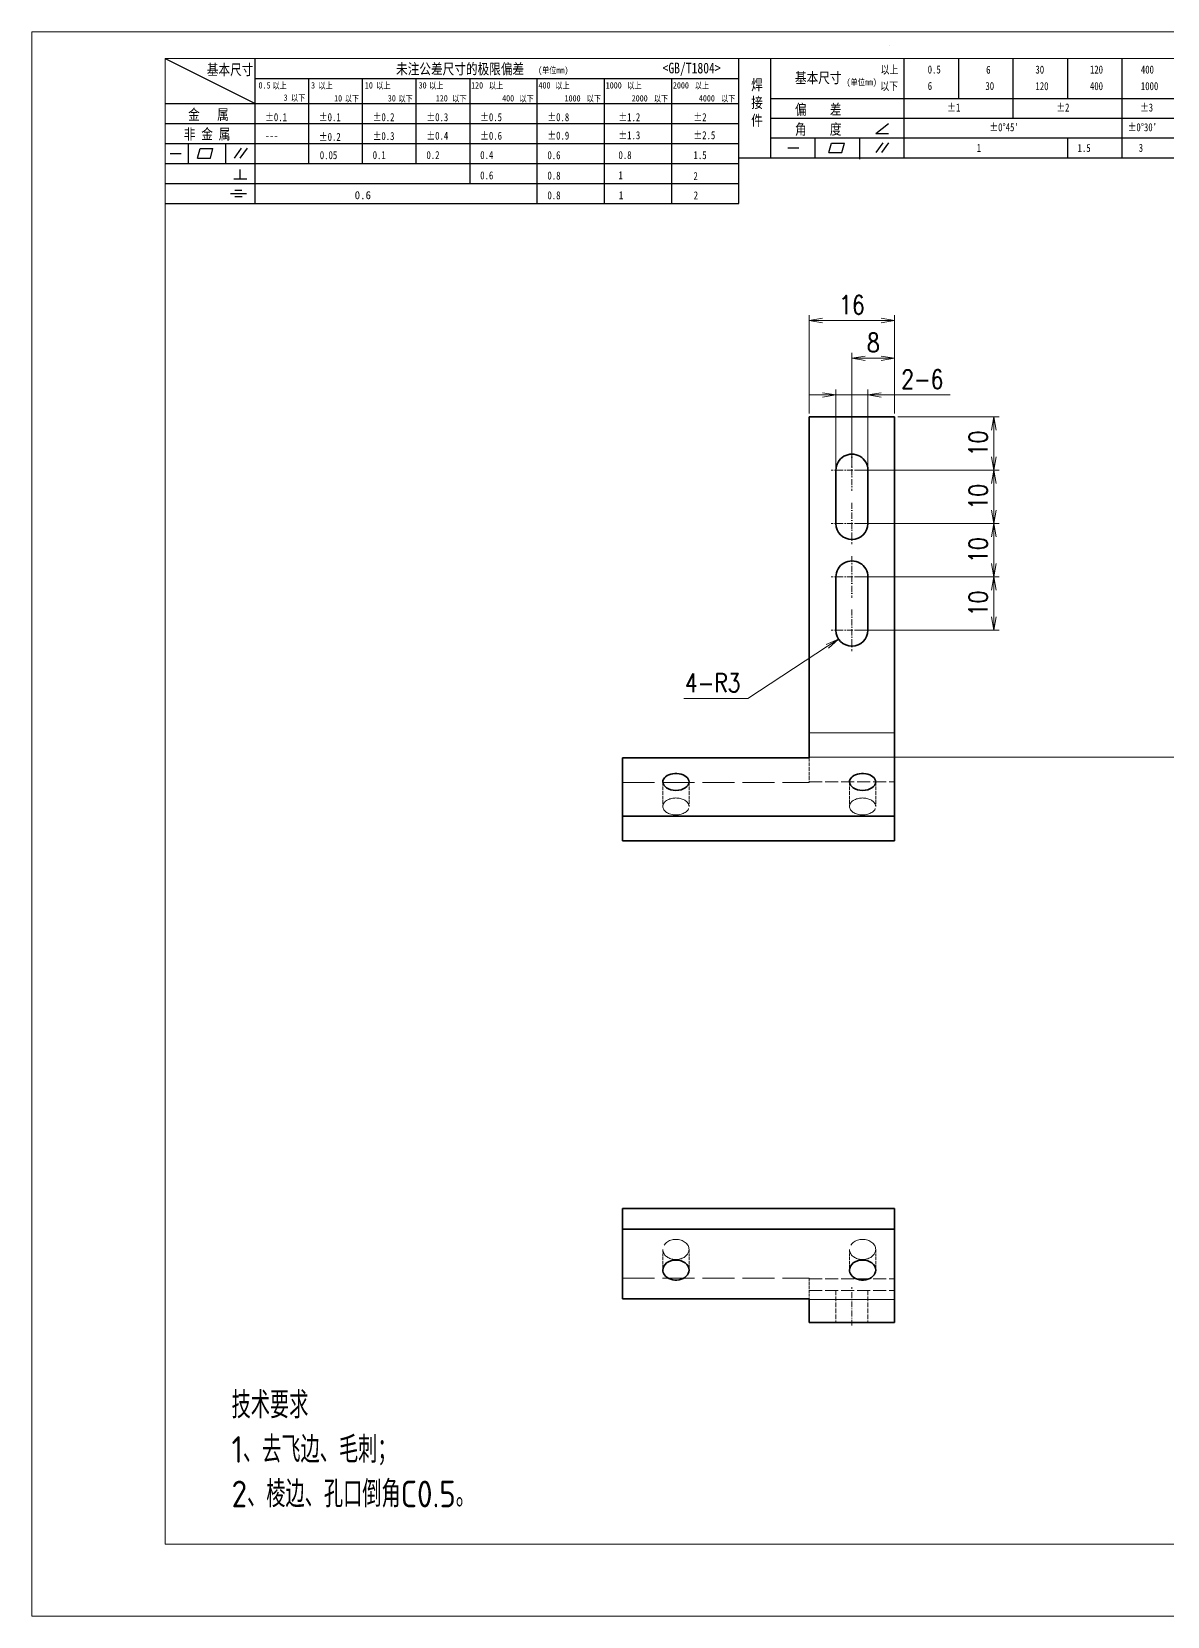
# Model space of a CAD drawing. Header units: millimetres. Extents: x -50043 to 104182, y -50696 to 36662.
# Drawn here: x -46579.6 to -46366.7, y 35772.4 to 36069.4 of the extents above; entities that cross this region are included whole.
import ezdxf

# ---------------------------------------------------------------- set-up
doc = ezdxf.new("R2010")
doc.units = ezdxf.units.MM
doc.header["$LTSCALE"] = 0.5
doc.linetypes.add('DASHDOT', pattern=[18.5, 12, -3, 0.5, -3])
doc.linetypes.add('DASHED', pattern=[15, 12, -3])
doc.layers.add('图\\M+19E79\\M+195B6\\M+18E9A', color=7, linetype='Continuous')
for name, color, linetype, lineweight in [('图框', 7, 'Continuous', 18), ('标注线', 3, 'Continuous', 18), ('细实线', 3, 'Continuous', 18)]:
    doc.layers.add(name, color=color, linetype=linetype, lineweight=lineweight)
doc.layers.add('打印', color=7, linetype='Continuous', lineweight=15, plot=False)
doc.layers.add('打印-禁用', color=7, linetype='Continuous', lineweight=15, plot=False)
doc.styles.add('DIM', font='romans.shx', dxfattribs={"width": 0.8, "bigfont": 'bigfont.shx'})
doc.styles.add('国标', font='simfang.ttf', dxfattribs={"width": 0.8})
doc.styles.add('机械长仿宋', font='gbenor.shx', dxfattribs={"height": 1, "bigfont": 'gbcbig.shx'})
doc.dimstyles.new('DEH 1-1$0', dxfattribs={"dimtxt": 3.5, "dimasz": 2.5, "dimexe": 1, "dimexo": 0.625, "dimgap": 1.2, "dimtad": 1, "dimzin": 9, "dimdsep": 46, "dimtxsty": 'DIM', "dimblk": 'OPEN', "dimcen": 0, "dimclrd": 8, "dimclre": 8, "dimclrt": 2, "dimazin": 2, "dimtfac": 0.5, "dimtmove": 0, "dimatfit": 3, "dimldrblk": 'OPEN', "dimfxl": 0, "dimtolj": 2, "dimlwd": 18, "dimlwe": 18, "dimarcsym": 0})
doc.dimstyles.new('DEH 1-1$4', dxfattribs={"dimtxt": 3.5, "dimasz": 2.5, "dimexe": 1, "dimexo": 0.625, "dimgap": 1.2, "dimtad": 1, "dimtoh": 1, "dimdsep": 46, "dimtxsty": 'DIM', "dimblk": 'OPEN', "dimcen": 0, "dimclrd": 8, "dimclre": 8, "dimclrt": 2, "dimazin": 2, "dimtfac": 0.5, "dimtofl": 0, "dimtmove": 0, "dimatfit": 3, "dimldrblk": 'OPEN', "dimfxl": 0, "dimtolj": 2, "dimlwd": 18, "dimlwe": 18, "dimarcsym": 0})

# ---------------------------------------------------------------- blocks, each defined once
blk = doc.blocks.new('GZDEH零件A3图框V01版')
at = {"layer": '图\\M+19E79\\M+195B6\\M+18E9A', "color": 9}
for p, q in [((2882.49, -1554.46), (2899.37, -1562.92)), ((2899.37, -1581.67), (2899.37, -1554.46)), ((2990.09, -1581.67), (2990.09, -1554.46)), ((2996.09, -1573.08), (2996.09, -1554.46)), ((3021.09, -1561.98), (3021.09, -1554.46)), ((3031.31, -1561.98), (3031.31, -1554.46)), ((3041.53, -1561.98), (3041.53, -1554.46)), ((3051.75, -1561.98), (3051.75, -1554.46)), ((3061.98, -1561.98), (3061.98, -1554.46)), ((2899.37, -1558.24), (2990.09, -1558.24)), ((2909.45, -1574.17), (2909.45, -1558.24)), ((2919.53, -1574.17), (2919.53, -1558.24)), ((2929.61, -1574.17), (2929.61, -1558.24)), ((2939.69, -1577.92), (2939.69, -1558.24)), ((2952.29, -1581.67), (2952.29, -1558.24)), ((2964.89, -1581.67), (2964.89, -1558.24)), ((2977.49, -1581.67), (2977.49, -1558.24)), ((2996.09, -1561.98), (3113.09, -1561.98)), ((3021.09, -1573.08), (3021.09, -1561.98)), ((3041.53, -1565.68), (3041.53, -1561.98)), ((3061.98, -1573.08), (3061.98, -1561.98)), ((2882.49, -1562.92), (2990.09, -1562.92)), ((2882.49, -1566.67), (2990.09, -1566.67)), ((2996.09, -1565.68), (3113.09, -1565.68)), ((3015.75, -1568.51), (3018.15, -1566.66)), ((2882.49, -1570.42), (2990.09, -1570.42)), ((2886.92, -1574.12), (2886.92, -1570.42)), ((2893.91, -1574.12), (2893.91, -1570.42)), ((2996.09, -1569.38), (3113.09, -1569.38)), ((3004.42, -1573.08), (3004.42, -1569.38)), ((3006.97, -1572.12), (3007.45, -1570.33)), ((3007.45, -1570.33), (3009.86, -1570.33)), ((3009.39, -1572.12), (3009.86, -1570.33)), ((3012.75, -1573.08), (3012.75, -1569.38)), ((3015.75, -1568.51), (3018.15, -1568.51)), ((3015.81, -1572.12), (3017.15, -1570.26)), ((3016.89, -1572.12), (3018.23, -1570.26)), ((3051.75, -1573.08), (3051.75, -1569.38)), ((2883.43, -1572.27), (2885.49, -1572.27)), ((2888.59, -1573.16), (2889.07, -1571.37)), ((2888.59, -1573.16), (2891, -1573.16)), ((2889.07, -1571.37), (2891.48, -1571.37)), ((2891, -1573.16), (2891.48, -1571.37)), ((2895.52, -1573.16), (2896.85, -1571.3)), ((2896.6, -1573.16), (2897.94, -1571.3)), ((2990.09, -1573.08), (3113.09, -1573.08)), ((2999.26, -1571.23), (3001.32, -1571.23)), ((3006.97, -1572.12), (3009.39, -1572.12)), ((3012.75, -1573.33), (3012.75, -1573.08)), ((2882.49, -1574.17), (2990.09, -1574.17)), ((2895.42, -1577.05), (2897.81, -1577.05)), ((2896.58, -1577.05), (2896.58, -1575.28)), ((2882.49, -1577.92), (2990.09, -1577.92)), ((2894.79, -1579.77), (2897.77, -1579.77)), ((2895.57, -1579.17), (2896.92, -1579.17)), ((2882.49, -1581.67), (2990.09, -1581.67)), ((2895.57, -1580.37), (2896.93, -1580.37))]:
    blk.add_line(p, q, dxfattribs=at)
at = {"layer": '图框', "linetype": 'Continuous'}
for p, q in [((2882.49, -1554.46), (2882.49, -1832.96)), ((3272.49, -1554.46), (2882.49, -1554.46)), ((2882.49, -1832.96), (3272.49, -1832.96))]:
    blk.add_line(p, q, dxfattribs=at)
at = {"layer": '打印-禁用', "linetype": 'Continuous'}
for p, q in [((2857.49, -1549.46), (2857.49, -1846.46)), ((3277.49, -1549.46), (2857.49, -1549.46)), ((2857.49, -1846.46), (3277.49, -1846.46))]:
    blk.add_line(p, q, dxfattribs=at)
at = {"layer": '图\\M+19E79\\M+195B6\\M+18E9A', "color": 9, "style": '国标', "width": 0.8}
for s, height, p in [('基本尺寸', 2, (2890.33, -1557.58)), ('未注公差尺寸的极限偏差', 2, (2925.81, -1557.44)), ('<GB/T1804>', 2, (2975.78, -1557.27)), ('以上', 1.5, (3016.64, -1557.33)), ('0.5', 1.5, (3025.49, -1557.3)), ('6', 1.5, (3036.45, -1557.34)), ('30', 1.5, (3045.69, -1557.31)), ('120', 1.5, (3055.91, -1557.31)), ('400', 1.5, (3065.46, -1557.31)), ('30', 1.2, (2930.04, -1560.11)), ('基本尺寸', 2, (3000.6, -1559.1)), ('以下', 1.5, (3016.58, -1560.43)), ('6', 1.5, (3025.49, -1560.38)), ('30', 1.5, (3036.31, -1560.39)), ('120', 1.5, (3045.69, -1560.41)), ('400', 1.5, (3055.91, -1560.41)), ('1000', 1.5, (3065.46, -1560.41)), ('金   属', 2, (2886.82, -1565.98)), ('±0.1', 1.5, (2901.27, -1566.23)), ('±0.1', 1.5, (2911.35, -1566.23)), ('±0.2', 1.5, (2921.43, -1566.23)), ('±0.3', 1.5, (2931.51, -1566.23)), ('±0.5', 1.5, (2941.59, -1566.23)), ('±0.8', 1.5, (2954.19, -1566.23)), ('±1.2', 1.5, (2967.51, -1566.23)), ('±2', 1.5, (2981.58, -1566.23)), ('偏    差', 2, (3000.6, -1565.04)), ('±1', 1.5, (3029.16, -1564.42)), ('±2', 1.5, (3049.61, -1564.42)), ('±3', 1.5, (3065.3, -1564.42)), ('非 金 属', 2, (2886.02, -1569.65)), ('±0.3', 1.5, (2921.43, -1569.77)), ('±0.4', 1.5, (2931.51, -1569.71)), ('±0.6', 1.5, (2941.59, -1569.71)), ('±0.9', 1.5, (2954.19, -1569.68)), ('±1.3', 1.5, (2967.51, -1569.62)), ('±2.5', 1.5, (2981.58, -1569.61)), ('角    度', 2, (3000.6, -1568.74)), ("±0%%D45'", 1.5, (3037.06, -1568.12)), ("±0%%D30'", 1.5, (3062.98, -1568.12)), ('---', 1.5, (2901.27, -1569.65)), ('±0.2', 1.5, (2911.35, -1569.92)), ('1', 1.5, (3034.69, -1571.98)), ('1.5', 1.5, (3053.59, -1572.01)), ('3', 1.5, (3065.05, -1571.98)), ('0.1', 1.5, (2921.43, -1573.34)), ('0.2', 1.5, (2931.51, -1573.33)), ('0.4', 1.5, (2941.59, -1573.33)), ('0.6', 1.5, (2954.19, -1573.35)), ('0.8', 1.5, (2967.51, -1573.33)), ('1.5', 1.5, (2981.58, -1573.34)), ('0.6', 1.5, (2941.59, -1577.14)), ('0.8', 1.5, (2954.19, -1577.17)), ('1', 1.5, (2967.51, -1577.12)), ('2', 1.5, (2981.58, -1577.26)), ('0.8', 1.5, (2954.19, -1580.87)), ('1', 1.5, (2967.59, -1580.86)), ('2', 1.5, (2981.62, -1580.89))]:
    blk.add_text(s, height=height, dxfattribs=at).set_placement(p)
at = {"layer": '图\\M+19E79\\M+195B6\\M+18E9A', "color": 9, "lineweight": 15, "style": '国标', "width": 0.8}
for s, p in [('(单位mm)', (2952.44, -1557.27)), ('0.5', (2900.03, -1560.11)), ('以上', (2902.64, -1560.16)), ('3', (2909.88, -1560.11)), ('以上', (2911.25, -1560.16)), ('10', (2919.96, -1560.11)), ('以上', (2922.09, -1560.16)), ('以上', (2932.02, -1560.16)), ('120', (2939.88, -1560.11)), ('以上', (2943.21, -1560.16)), ('400', (2952.52, -1560.11)), ('以上', (2955.68, -1560.16)), ('1000', (2965.12, -1560.11)), ('以上', (2969.16, -1560.16)), ('2000', (2977.72, -1560.11)), ('以上', (2981.8, -1560.16)), ('(单位mm)', (3010.27, -1559.51)), ('3', (2904.73, -1562.41)), ('以下', (2906.1, -1562.46)), ('10', (2914.19, -1562.54)), ('以下', (2916.18, -1562.59)), ('30', (2924.27, -1562.54)), ('以下', (2926.26, -1562.59)), ('120', (2933.26, -1562.54)), ('以下', (2936.34, -1562.59)), ('400', (2945.7, -1562.54)), ('以下', (2948.94, -1562.59)), ('1000', (2957.41, -1562.54)), ('以下', (2961.54, -1562.59)), ('2000', (2969.99, -1562.54)), ('以下', (2974.14, -1562.59)), ('4000', (2982.59, -1562.54)), ('以下', (2986.74, -1562.59))]:
    blk.add_text(s, height=1.2, dxfattribs=at).set_placement(p)
at = {"layer": '图\\M+19E79\\M+195B6\\M+18E9A', "color": 9, "lineweight": 13, "style": '国标'}
blk.add_text('0.6', height=1.5, dxfattribs=at).set_placement((2918.05, -1580.85))
at = {"layer": '图\\M+19E79\\M+195B6\\M+18E9A', "color": 9, "insert": (2992.39, -1558.41), "char_height": 2, "width": 3.1877, "attachment_point": 1, "style": '国标'}
blk.add_mtext('焊\\P接\\P件', dxfattribs=at)
at = {"layer": '图\\M+19E79\\M+195B6\\M+18E9A', "color": 9, "insert": (2911.51, -1573.37), "char_height": 1.5, "attachment_point": 7, "style": '国标'}
blk.add_mtext_dynamic_manual_height_columns('0.05', width=5.1982, gutter_width=12.5, heights=[0], dxfattribs=at)
blk = doc.blocks.new('DEH A3')
at = {"layer": '图框'}
blk.add_blockref('GZDEH零件A3图框V01版', (-2857.49, 1846.46), dxfattribs=at)
blk = doc.blocks.new('_Open')
at = {"color": 0, "linetype": 'ByBlock', "lineweight": -2}
for p, q in [((-1, 0.17), (0, 0)), ((-1, -0.17), (0, 0)), ((0, 0), (-1, 0))]:
    blk.add_line(p, q, dxfattribs=at)
blk = doc.blocks.new('*D131')
at = {"layer": 'Defpoints', "color": 0, "transparency": 16777216}
for p in [(-46417.85, 36015.28), (-46433.85, 35997.24), (-46417.85, 35997.24)]:
    blk.add_point(p, dxfattribs=at)
at = {"layer": '标注线', "color": 8, "lineweight": 18, "transparency": 16777216}
for p, q in [((-46433.85, 35997.86), (-46433.85, 36016.28)), ((-46431.35, 36015.28), (-46420.35, 36015.28)), ((-46417.85, 35997.86), (-46417.85, 36016.28))]:
    blk.add_line(p, q, dxfattribs=at)
at = {"layer": '标注线', "color": 8, "lineweight": 18, "transparency": 16777216, "xscale": 2.5, "yscale": 2.5, "zscale": 2.5, "rotation": 180}
blk.add_blockref('_Open', (-46433.85, 36015.28), dxfattribs=at)
at = {"layer": '标注线', "color": 8, "lineweight": 18, "transparency": 16777216, "xscale": 2.5, "yscale": 2.5, "zscale": 2.5}
blk.add_blockref('_Open', (-46417.85, 36015.28), dxfattribs=at)
at = {"layer": '标注线', "color": 2, "transparency": 16777216, "insert": (-46425.85, 36018.23), "char_height": 3.5, "attachment_point": 5, "style": 'DIM'}
blk.add_mtext('\\A2;16', dxfattribs=at)
blk = doc.blocks.new('*D132')
at = {"layer": 'Defpoints', "color": 0, "transparency": 16777216}
for p in [(-46417.85, 36008.2), (-46417.85, 35997.24), (-46425.85, 35987.24)]:
    blk.add_point(p, dxfattribs=at)
at = {"layer": '标注线', "color": 8, "lineweight": 18, "transparency": 16777216}
for p, q in [((-46425.85, 35987.86), (-46425.85, 36009.2)), ((-46417.85, 35997.86), (-46417.85, 36009.2)), ((-46423.35, 36008.2), (-46420.35, 36008.2))]:
    blk.add_line(p, q, dxfattribs=at)
at = {"layer": '标注线', "color": 8, "lineweight": 18, "transparency": 16777216, "xscale": 2.5, "yscale": 2.5, "zscale": 2.5, "rotation": 180}
blk.add_blockref('_Open', (-46425.85, 36008.2), dxfattribs=at)
at = {"layer": '标注线', "color": 8, "lineweight": 18, "transparency": 16777216, "xscale": 2.5, "yscale": 2.5, "zscale": 2.5}
blk.add_blockref('_Open', (-46417.85, 36008.2), dxfattribs=at)
at = {"layer": '标注线', "color": 2, "transparency": 16777216, "insert": (-46421.85, 36011.15), "char_height": 3.5, "attachment_point": 5, "style": 'DIM'}
blk.add_mtext('\\A2;8', dxfattribs=at)
blk = doc.blocks.new('*D133')
at = {"layer": 'Defpoints', "color": 0, "transparency": 16777216}
for p in [(-46417.85, 35997.24), (-46425.85, 35987.24), (-46399.23, 35987.24)]:
    blk.add_point(p, dxfattribs=at)
at = {"layer": '标注线', "color": 8, "lineweight": 18, "transparency": 16777216}
for p, q in [((-46417.23, 35997.24), (-46398.23, 35997.24)), ((-46399.23, 35994.74), (-46399.23, 35989.74)), ((-46425.23, 35987.24), (-46398.23, 35987.24))]:
    blk.add_line(p, q, dxfattribs=at)
at = {"layer": '标注线', "color": 8, "lineweight": 18, "transparency": 16777216, "xscale": 2.5, "yscale": 2.5, "zscale": 2.5}
for p, rotation in [((-46399.23, 35997.24), 90), ((-46399.23, 35987.24), 270)]:
    blk.add_blockref('_Open', p, dxfattribs=dict(at, rotation=rotation))
at = {"layer": '标注线', "color": 2, "transparency": 16777216, "insert": (-46402.18, 35992.24), "char_height": 3.5, "attachment_point": 5, "rotation": 90, "style": 'DIM'}
blk.add_mtext('\\A2;10', dxfattribs=at)
blk = doc.blocks.new('*D134')
at = {"layer": 'Defpoints', "color": 0, "transparency": 16777216}
for p in [(-46425.85, 35987.24), (-46425.85, 35977.24), (-46399.23, 35977.24)]:
    blk.add_point(p, dxfattribs=at)
at = {"layer": '标注线', "color": 8, "lineweight": 18, "transparency": 16777216}
for p, q in [((-46425.23, 35987.24), (-46398.23, 35987.24)), ((-46399.23, 35984.74), (-46399.23, 35979.74)), ((-46425.23, 35977.24), (-46398.23, 35977.24))]:
    blk.add_line(p, q, dxfattribs=at)
at = {"layer": '标注线', "color": 8, "lineweight": 18, "transparency": 16777216, "xscale": 2.5, "yscale": 2.5, "zscale": 2.5}
for p, rotation in [((-46399.23, 35987.24), 90), ((-46399.23, 35977.24), 270)]:
    blk.add_blockref('_Open', p, dxfattribs=dict(at, rotation=rotation))
at = {"layer": '标注线', "color": 2, "transparency": 16777216, "insert": (-46402.18, 35982.24), "char_height": 3.5, "attachment_point": 5, "rotation": 90, "style": 'DIM'}
blk.add_mtext('\\A2;10', dxfattribs=at)
blk = doc.blocks.new('*D135')
at = {"layer": 'Defpoints', "color": 0, "transparency": 16777216}
for p in [(-46425.85, 35977.24), (-46425.85, 35967.24), (-46399.23, 35967.24)]:
    blk.add_point(p, dxfattribs=at)
at = {"layer": '标注线', "color": 8, "lineweight": 18, "transparency": 16777216}
for p, q in [((-46425.23, 35977.24), (-46398.23, 35977.24)), ((-46399.23, 35974.74), (-46399.23, 35969.74)), ((-46425.23, 35967.24), (-46398.23, 35967.24))]:
    blk.add_line(p, q, dxfattribs=at)
at = {"layer": '标注线', "color": 8, "lineweight": 18, "transparency": 16777216, "xscale": 2.5, "yscale": 2.5, "zscale": 2.5}
for p, rotation in [((-46399.23, 35977.24), 90), ((-46399.23, 35967.24), 270)]:
    blk.add_blockref('_Open', p, dxfattribs=dict(at, rotation=rotation))
at = {"layer": '标注线', "color": 2, "transparency": 16777216, "insert": (-46402.18, 35972.24), "char_height": 3.5, "attachment_point": 5, "rotation": 90, "style": 'DIM'}
blk.add_mtext('\\A2;10', dxfattribs=at)
blk = doc.blocks.new('*D136')
at = {"layer": 'Defpoints', "color": 0, "transparency": 16777216}
for p in [(-46425.85, 35967.24), (-46425.85, 35957.24), (-46399.23, 35957.24)]:
    blk.add_point(p, dxfattribs=at)
at = {"layer": '标注线', "color": 8, "lineweight": 18, "transparency": 16777216}
for p, q in [((-46425.23, 35967.24), (-46398.23, 35967.24)), ((-46399.23, 35964.74), (-46399.23, 35959.74)), ((-46425.23, 35957.24), (-46398.23, 35957.24))]:
    blk.add_line(p, q, dxfattribs=at)
at = {"layer": '标注线', "color": 8, "lineweight": 18, "transparency": 16777216, "xscale": 2.5, "yscale": 2.5, "zscale": 2.5}
for p, rotation in [((-46399.23, 35967.24), 90), ((-46399.23, 35957.24), 270)]:
    blk.add_blockref('_Open', p, dxfattribs=dict(at, rotation=rotation))
at = {"layer": '标注线', "color": 2, "transparency": 16777216, "insert": (-46402.18, 35962.24), "char_height": 3.5, "attachment_point": 5, "rotation": 90, "style": 'DIM'}
blk.add_mtext('\\A2;10', dxfattribs=at)
blk = doc.blocks.new('*D137')
at = {"layer": 'Defpoints', "color": 0, "transparency": 16777216}
for p in [(-46422.85, 36001.33), (-46428.85, 35982.86), (-46422.85, 35982.86)]:
    blk.add_point(p, dxfattribs=at)
at = {"layer": '标注线', "color": 8, "lineweight": 18, "transparency": 16777216}
for p, q in [((-46431.35, 36001.33), (-46433.85, 36001.33)), ((-46428.85, 35983.49), (-46428.85, 36002.33)), ((-46428.85, 36001.33), (-46422.85, 36001.33)), ((-46422.85, 35983.49), (-46422.85, 36002.33)), ((-46420.35, 36001.33), (-46407.45, 36001.33))]:
    blk.add_line(p, q, dxfattribs=at)
at = {"layer": '标注线', "color": 8, "lineweight": 18, "transparency": 16777216, "xscale": 2.5, "yscale": 2.5, "zscale": 2.5}
blk.add_blockref('_Open', (-46428.85, 36001.33), dxfattribs=at)
at = {"layer": '标注线', "color": 8, "lineweight": 18, "transparency": 16777216, "xscale": 2.5, "yscale": 2.5, "zscale": 2.5, "rotation": 180}
blk.add_blockref('_Open', (-46422.85, 36001.33), dxfattribs=at)
at = {"layer": '标注线', "color": 2, "transparency": 16777216, "insert": (-46412.65, 36004.28), "char_height": 3.5, "attachment_point": 5, "style": 'DIM'}
blk.add_mtext('\\A2;{\\Fromans,bigfont|c134;2-}6', dxfattribs=at)
blk = doc.blocks.new('*D138')
at = {"layer": 'Defpoints', "color": 0, "transparency": 16777216}
for p in [(-46428.36, 35955.59), (-46425.85, 35957.24)]:
    blk.add_point(p, dxfattribs=at)
at = {"layer": '标注线', "color": 8, "lineweight": 18, "transparency": 16777216}
for p, q in [((-46445.37, 35944.44), (-46430.45, 35954.22)), ((-46457.37, 35944.44), (-46445.37, 35944.44))]:
    blk.add_line(p, q, dxfattribs=at)
at = {"layer": '标注线', "color": 8, "lineweight": 18, "transparency": 16777216, "xscale": 2.5, "yscale": 2.5, "zscale": 2.5, "rotation": 33.24968000357617}
blk.add_blockref('_Open', (-46428.36, 35955.59), dxfattribs=at)
at = {"layer": '标注线', "color": 2, "transparency": 16777216, "insert": (-46451.97, 35947.39), "char_height": 3.5, "attachment_point": 5, "style": 'DIM'}
blk.add_mtext('\\A2;{\\Fromans,bigfont|c134;4-}R3', dxfattribs=at)

msp = doc.modelspace()

# ---------------------------------------------------------------- linework, layer by layer
at = {"color": 7, "lineweight": 35}
for p, q in [((-46433.855, 35997.235), (-46433.855, 35938.033)), ((-46417.855, 35997.235), (-46417.855, 35938.033)), ((-46468.855, 35933.307), (-46433.855, 35933.307)), ((-46468.855, 35922.379), (-46417.855, 35922.379)), ((-46468.855, 35917.783), (-46417.855, 35917.783)), ((-46468.855, 35848.83), (-46417.855, 35848.83)), ((-46468.855, 35844.973), (-46417.855, 35844.973)), ((-46468.855, 35831.95), (-46433.855, 35831.95))]:
    msp.add_line(p, q, dxfattribs=at)
at = {"color": 7, "lineweight": 35, "ltscale": 0.4}
for p, q in [((-46433.855, 35997.235), (-46417.855, 35997.235)), ((-46433.855, 35827.509), (-46417.855, 35827.509))]:
    msp.add_line(p, q, dxfattribs=at)
at = {"color": 2, "linetype": 'DASHDOT', "lineweight": 13, "ltscale": 0.195001}
for p, q in [((-46425.855, 35991.135), (-46425.855, 35983.335)), ((-46425.855, 35981.135), (-46425.855, 35973.335)), ((-46425.855, 35971.135), (-46425.855, 35963.335)), ((-46425.855, 35961.135), (-46425.855, 35953.335))]:
    msp.add_line(p, q, dxfattribs=at)
at = {"color": 2, "linetype": 'DASHDOT', "lineweight": 13, "ltscale": 0.19502}
for p, q in [((-46421.954, 35987.235), (-46429.755, 35987.235)), ((-46421.954, 35977.235), (-46429.755, 35977.235)), ((-46421.954, 35967.235), (-46429.755, 35967.235)), ((-46421.954, 35957.235), (-46429.755, 35957.235))]:
    msp.add_line(p, q, dxfattribs=at)
at = {"color": 7, "lineweight": 35, "ltscale": 0.25}
for p, q in [((-46428.855, 35977.235), (-46428.855, 35987.235)), ((-46422.855, 35987.235), (-46422.855, 35977.235)), ((-46428.855, 35957.235), (-46428.855, 35967.235)), ((-46422.855, 35967.235), (-46422.855, 35957.235))]:
    msp.add_line(p, q, dxfattribs=at)
at = {"color": 7, "lineweight": 35, "ltscale": 0.114908}
for p, q in [((-46433.855, 35933.437), (-46433.855, 35938.033)), ((-46417.855, 35938.033), (-46417.855, 35933.437)), ((-46468.855, 35917.783), (-46468.855, 35922.379)), ((-46417.855, 35917.783), (-46417.855, 35922.379))]:
    msp.add_line(p, q, dxfattribs=at)
at = {"color": 7, "lineweight": 13, "ltscale": 0.4}
for p, q in [((-46433.855, 35938.033), (-46417.855, 35938.033)), ((-46433.855, 35933.437), (-46417.855, 35933.437)), ((-46433.855, 35831.795), (-46417.855, 35831.795))]:
    msp.add_line(p, q, dxfattribs=at)
at = {"color": 1, "linetype": 'DASHED', "lineweight": 13, "ltscale": 0.4}
for p, q in [((-46433.855, 35938.033), (-46417.855, 35938.033)), ((-46433.855, 35928.84), (-46417.855, 35928.84)), ((-46433.855, 35835.652), (-46417.855, 35835.652)), ((-46433.855, 35833.509), (-46417.855, 35833.509))]:
    msp.add_line(p, q, dxfattribs=at)
at = {"color": 7, "lineweight": 35, "ltscale": 0.273184}
msp.add_line((-46468.855, 35933.307), (-46468.855, 35922.379), dxfattribs=at)
at = {"color": 7, "lineweight": 35, "ltscale": 0.003247}
msp.add_line((-46433.855, 35933.437), (-46433.855, 35933.307), dxfattribs=at)
at = {"color": 1, "linetype": 'DASHED', "lineweight": 13, "ltscale": 0.114908}
msp.add_line((-46433.855, 35933.307), (-46433.855, 35928.71), dxfattribs=at)
at = {"color": 7, "lineweight": 35, "ltscale": 0.276431}
msp.add_line((-46417.855, 35933.437), (-46417.855, 35922.379), dxfattribs=at)
at = {"color": 1, "linetype": 'DASHED', "lineweight": 13}
for p, q in [((-46468.855, 35928.71), (-46433.855, 35928.71)), ((-46468.855, 35835.807), (-46433.855, 35835.807))]:
    msp.add_line(p, q, dxfattribs=at)
at = {"color": 1, "linetype": 'DASHED', "lineweight": 13, "ltscale": 0.114905}
for p, q in [((-46461.314, 35928.807), (-46461.314, 35924.211)), ((-46456.396, 35928.807), (-46456.396, 35924.211)), ((-46426.314, 35928.807), (-46426.314, 35924.211)), ((-46421.396, 35928.807), (-46421.396, 35924.211))]:
    msp.add_line(p, q, dxfattribs=at)
at = {"color": 7, "lineweight": 35, "ltscale": 0.096419}
for p, q in [((-46468.855, 35844.973), (-46468.855, 35848.83)), ((-46417.855, 35844.973), (-46417.855, 35848.83))]:
    msp.add_line(p, q, dxfattribs=at)
at = {"color": 7, "lineweight": 35, "ltscale": 0.325569}
msp.add_line((-46468.855, 35831.95), (-46468.855, 35844.973), dxfattribs=at)
at = {"color": 7, "lineweight": 35, "ltscale": 0.32944}
msp.add_line((-46417.855, 35831.795), (-46417.855, 35844.973), dxfattribs=at)
at = {"color": 1, "linetype": 'DASHED', "lineweight": 13, "ltscale": 0.096419}
for p, q in [((-46461.314, 35841.169), (-46461.314, 35837.312)), ((-46456.396, 35841.169), (-46456.396, 35837.313)), ((-46426.314, 35841.169), (-46426.314, 35837.312)), ((-46421.396, 35841.169), (-46421.396, 35837.313)), ((-46433.855, 35835.807), (-46433.855, 35831.95))]:
    msp.add_line(p, q, dxfattribs=at)
at = {"color": 1, "linetype": 'DASHED', "lineweight": 13, "ltscale": 0.15}
for p, q in [((-46428.855, 35833.509), (-46428.855, 35827.509)), ((-46422.855, 35833.509), (-46422.855, 35827.509))]:
    msp.add_line(p, q, dxfattribs=at)
at = {"color": 2, "linetype": 'DASHDOT', "lineweight": 13, "ltscale": 0.179999}
msp.add_line((-46425.855, 35826.909), (-46425.855, 35834.109), dxfattribs=at)
at = {"color": 7, "lineweight": 35, "ltscale": 0.003871}
msp.add_line((-46433.855, 35831.795), (-46433.855, 35831.95), dxfattribs=at)
at = {"color": 7, "lineweight": 35, "ltscale": 0.107164}
for p, q in [((-46433.855, 35827.509), (-46433.855, 35831.795)), ((-46417.855, 35831.795), (-46417.855, 35827.509))]:
    msp.add_line(p, q, dxfattribs=at)
at = {"color": 7, "lineweight": 35}
for centre, start, end in [((-46425.855, 35987.235), 0, 180.00001), ((-46425.855, 35977.235), 180.00001, 0), ((-46425.855, 35967.235), 0, 180.00001), ((-46425.855, 35957.235), 180.00001, 0)]:
    msp.add_arc(centre, 3, start, end, dxfattribs=at)
for centre, ratio, start_param, end_param in [((-46458.855, 35928.807), 0.6427875, 2.6415927, 3.1415636), ((-46458.855, 35928.807), 0.6427875, 3.1415636, 6.2831562), ((-46458.855, 35928.807), 0.6427875, 6.2831562, 8.924778), ((-46423.855, 35928.807), 0.6427875, 2.6415927, 3.1415636), ((-46423.855, 35928.807), 0.6427875, 3.1415636, 6.2831562), ((-46423.855, 35928.807), 0.6427875, 6.2831562, 8.924778), ((-46458.855, 35837.313), 0.7660445, 0.0000291, 3.1416217), ((-46423.855, 35837.313), 0.7660445, 0.0000291, 3.1416217), ((-46458.855, 35837.313), 0.7660445, 3.1416217, 3.6415927), ((-46458.855, 35837.313), 0.7660445, 3.6415927, 6.2832144), ((-46423.855, 35837.313), 0.7660445, 3.1416217, 3.6415927), ((-46423.855, 35837.313), 0.7660445, 3.6415927, 6.2832144)]:
    msp.add_ellipse(centre, major_axis=(2.459, 0), ratio=ratio, start_param=start_param, end_param=end_param, dxfattribs=at)
at = {"color": 1, "linetype": 'DASHED', "lineweight": 13}
for centre, ratio, start_param, end_param in [((-46458.855, 35924.211), 0.6427875, 6.2831562, 8.924778), ((-46423.855, 35924.211), 0.6427875, 6.2831562, 8.924778), ((-46458.855, 35924.211), 0.6427875, 2.6415927, 3.1415636), ((-46458.855, 35924.211), 0.6427875, 3.1415636, 6.2831562), ((-46423.855, 35924.211), 0.6427875, 2.6415927, 3.1415636), ((-46423.855, 35924.211), 0.6427875, 3.1415636, 6.2831562), ((-46458.855, 35841.169), 0.7660445, 0.0000291, 3.1416217), ((-46423.855, 35841.169), 0.7660445, 0.0000291, 3.1416217), ((-46458.855, 35841.169), 0.7660445, 3.1416217, 3.6415927), ((-46458.855, 35841.169), 0.7660445, 3.6415927, 6.2832144), ((-46423.855, 35841.169), 0.7660445, 3.1416217, 3.6415927), ((-46423.855, 35841.169), 0.7660445, 3.6415927, 6.2832144)]:
    msp.add_ellipse(centre, major_axis=(2.459, 0), ratio=ratio, start_param=start_param, end_param=end_param, dxfattribs=at)
at = {"layer": '打印'}
msp.add_lwpolyline([(-46579.646, 36069.417), (-46159.646, 36069.417), (-46159.646, 35772.417), (-46579.646, 35772.417)], close=True, dxfattribs=at)
at = {"layer": '标注线'}
msp.add_line((-46417.855, 35933.437), (-46302.561, 35933.437), dxfattribs=at)
at = {"layer": '细实线', "ltscale": 2.48512e-05}
msp.add_line((-46418.81, 36066.859), (-46418.81, 36066.858), dxfattribs=at)

# ---------------------------------------------------------------- block references
at = {"layer": '图框'}
msp.add_blockref('DEH A3', (-46579.646, 35772.417), dxfattribs=at)

# ---------------------------------------------------------------- texts
at = {"layer": '标注线', "color": 2, "insert": (-46542.168, 35792.8), "char_height": 5, "width": 114.82461, "attachment_point": 7, "style": '机械长仿宋'}
msp.add_mtext('\\A2;技术要求\\P1、去飞边、毛刺；\\P2、棱边、孔口倒角C0.5。', dxfattribs=at)

# ---------------------------------------------------------------- dimensions: what is measured, and where the dimension line sits
at = {"layer": '标注线'}
for base, p1, picture, middle in [((-46417.855, 36015.278), (-46433.855, 35997.235), '*D131', (-46425.855, 36018.228)), ((-46417.855, 36008.196), (-46425.855, 35987.235), '*D132', (-46421.855, 36011.146))]:
    dim = msp.add_linear_dim(base=base, p1=p1, p2=(-46417.855, 35997.235), dimstyle='DEH 1-1$0', dxfattribs=at)
    dim.commit()
    dim.dimension.update_dxf_attribs({"geometry": picture, "text_midpoint": middle})
dim = msp.add_linear_dim(base=(-46422.855, 36001.332), p1=(-46428.855, 35982.862), p2=(-46422.855, 35982.862), text='{\\Fromans,bigfont|c134;2-}<>', dimstyle='DEH 1-1$0', dxfattribs=at)
dim.commit()
dim.dimension.update_dxf_attribs({"geometry": '*D137', "text_midpoint": (-46412.655, 36004.282)})
for base, p1, p2, picture, middle in [((-46399.226, 35987.235), (-46417.855, 35997.235), (-46425.855, 35987.235), '*D133', (-46402.176, 35992.235)), ((-46399.226, 35977.235), (-46425.855, 35987.235), (-46425.855, 35977.235), '*D134', (-46402.176, 35982.235)), ((-46399.226, 35967.235), (-46425.855, 35977.235), (-46425.855, 35967.235), '*D135', (-46402.176, 35972.235)), ((-46399.226, 35957.235), (-46425.855, 35967.235), (-46425.855, 35957.235), '*D136', (-46402.176, 35962.235))]:
    dim = msp.add_linear_dim(base=base, p1=p1, p2=p2, angle=90, dimstyle='DEH 1-1$0', dxfattribs=at)
    dim.commit()
    dim.dimension.update_dxf_attribs({"geometry": picture, "text_midpoint": middle})
dim = msp.add_radius_dim(center=(-46425.855, 35957.235), mpoint=(-46428.363, 35955.59), text='{\\Fromans,bigfont|c134;4-}<>', dimstyle='DEH 1-1$4', dxfattribs=at)
dim.commit()
dim.dimension.update_dxf_attribs({"geometry": '*D138', "text_midpoint": (-46451.971, 35944.44), "dimtype": 164})

doc.saveas('drawing.dxf')
